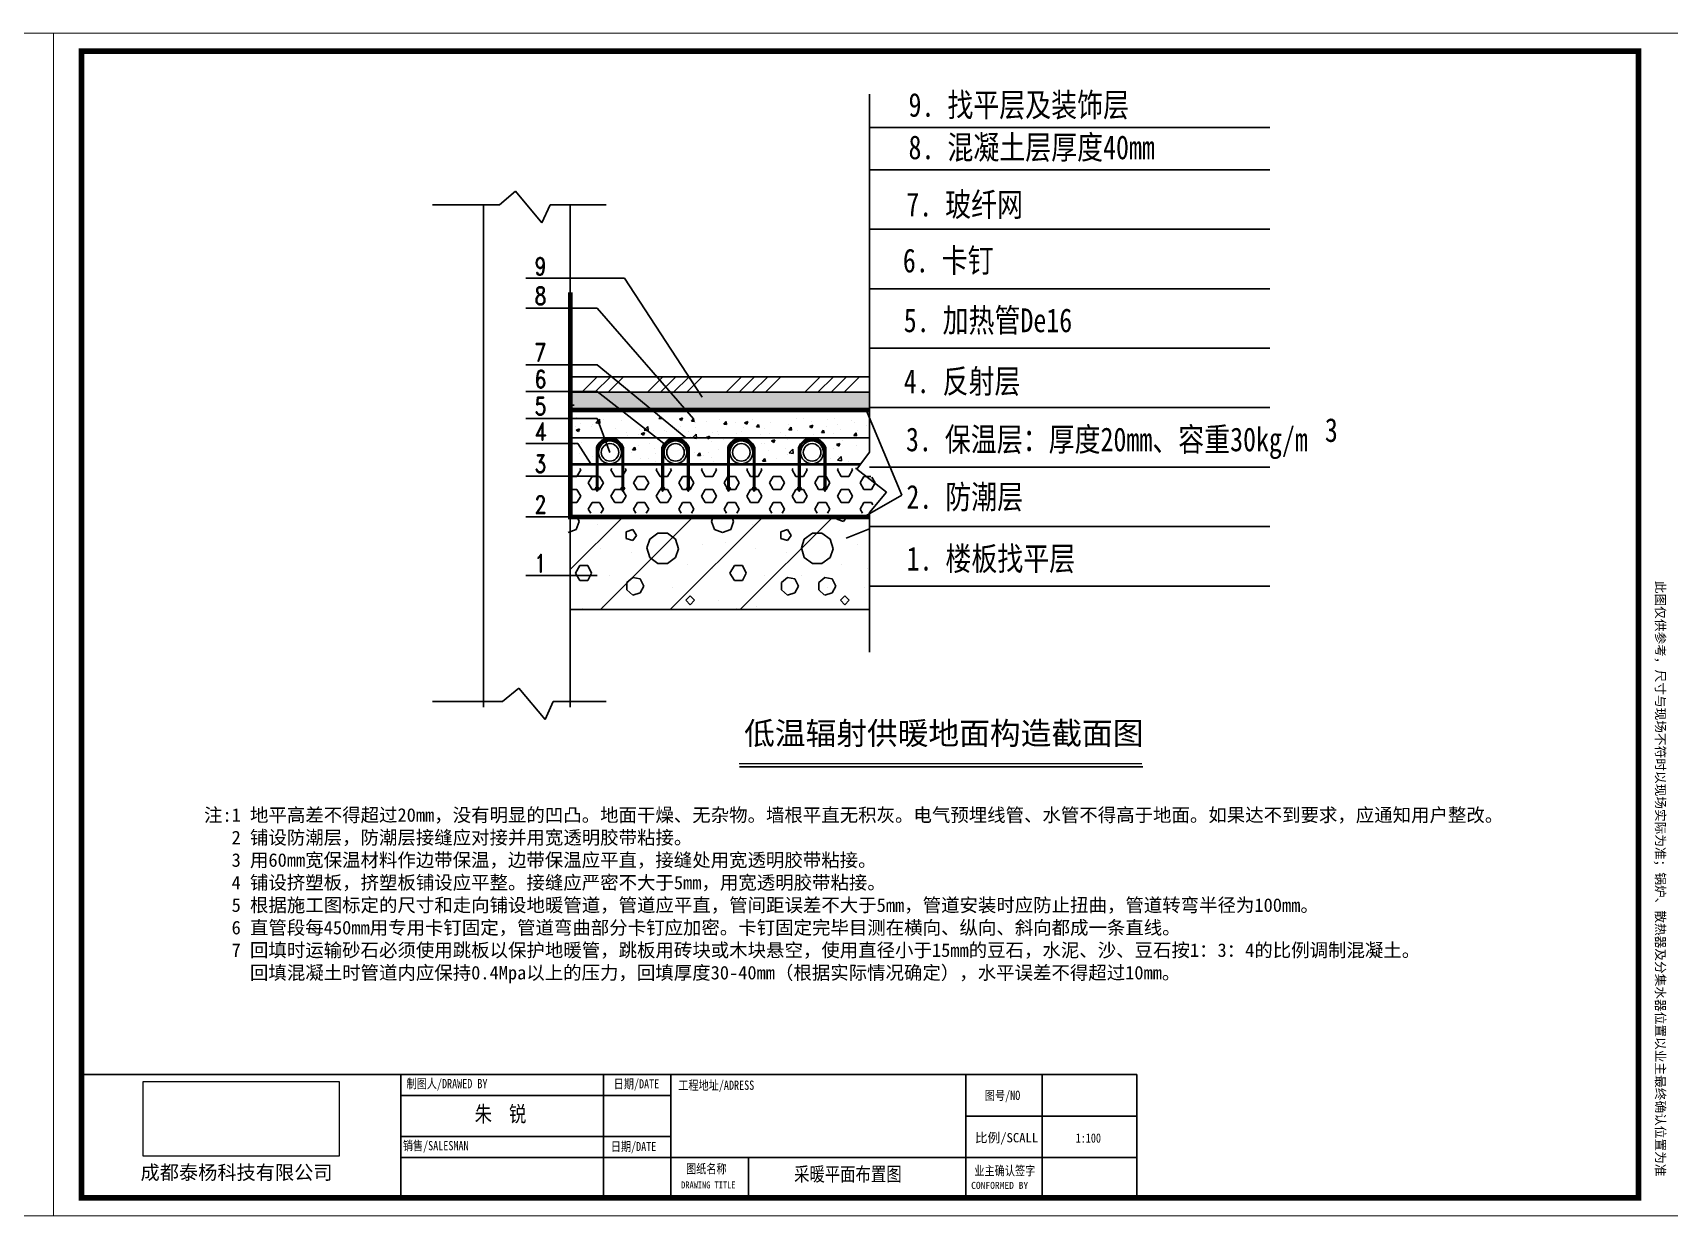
# Model space of a CAD drawing. Header units: millimetres. Extents: x -5096 to 255006, y -2833 to 77941.
# Drawn here: x 75285 to 104352, y 54050 to 75069 of the extents above; entities that cross this region are included whole.
import ezdxf

# ---------------------------------------------------------------- set-up
doc = ezdxf.new("R2010")
doc.units = ezdxf.units.MM
for name, color, linetype in [('800', 1, 'Continuous'), ('主管', 1, 'Continuous'), ('图层2', 7, 'Continuous'), ('墙体线', 8, 'Continuous')]:
    doc.layers.add(name, color=color, linetype=linetype)
doc.layers.add('填充', color=7, linetype='Continuous', lineweight=9)
doc.layers.add('暖气片', color=1, linetype='Continuous', lineweight=5)
doc.styles.add('-宋体', font='', dxfattribs={"width": 0.8})
doc.styles.add('GS-标注', font='')
doc.styles.add('HZTXT', font='romand.shx', dxfattribs={"width": 0.8, "bigfont": 'HZTXT.shx'})
doc.styles.get("Standard").update_dxf_attribs({"font": 'txt', "bigfont": 'gbcbig.shx'})
doc.styles.add('宋体', font='simhei.ttf', dxfattribs={"width": 0.8})
doc.styles.get('-宋体').set_extended_font_data('SimSun')
doc.styles.get('GS-标注').set_extended_font_data('SimSun')
picture_1 = doc.add_image_def('image1.png', size_in_pixel=(1086, 414))

# ---------------------------------------------------------------- blocks, each defined once
blk = doc.blocks.new('v b b n')
at = {"ltscale": 300}
for points in [[(850, 3525, 0.31857), (-50, 2887), (50, 2887, -0.305428), (850, 3426)], [(850, 3525), (850, 3426, -0.305428), (1650, 2887), (1750, 2887, 0.31857)], [(-50, 2887), (50, 2887), (50, 218), (-50, 218)], [(1650, 2887), (1750, 2887), (1750, 218), (1650, 218)], [(-127, 218), (127, 218), (0, 0)], [(1573, 218), (1827, 218), (1700, 0)]]:
    blk.add_hatch(color=256, dxfattribs=at).paths.add_polyline_path(points)
for p, q in [((-50, 218), (-50, 2887)), ((-50, 2887), (50, 2887)), ((50, 2887), (-50, 2887)), ((50, 218), (50, 2887)), ((1650, 2887), (1750, 2887)), ((1750, 2887), (1650, 2887)), ((1650, 218), (1650, 2866)), ((1750, 218), (1750, 2887)), ((-50, 218), (50, 218))]:
    blk.add_line(p, q, dxfattribs=at)
for points in [[(-50, 2887), (50, 2887), (50, 218), (-50, 218)], [(1650, 2887), (1750, 2887), (1750, 218), (1650, 218)], [(-127, 218), (127, 218), (0, 0), (0, 0)], [(1573, 218), (1827, 218), (1700, 0), (1700, 0)]]:
    blk.add_lwpolyline(points, close=True, dxfattribs=at)
for centre, radius, start, end in [((850, 2571), 954, 19.31874, 160.68126), ((850, 2563), 863, 22.06345, 157.93655)]:
    blk.add_arc(centre, radius, start, end, dxfattribs=at)

msp = doc.modelspace()

# ---------------------------------------------------------------- hatches: boundary and pattern name
h = msp.add_hatch()
h.set_pattern_fill('AR-CONC', color=256, scale=52.8, style=0)
h.set_pattern_definition([(50, (-26631.5, 693.6), (9619.35, -841.6), [1005.84, -11064.24]), (355, (-26632, 694), (-1860.8, 10087.8), [804.7, -8851.4]), (100.451, (-25830, 623), (7758.56, 9246.16), [854.8, -9403.15]), (46.184, (-26632, 3376), (14313, -2219.8), [1508.8, -16596.4]), (96.636, (-25439, 3191), (12535, 13064), [1282.2, -14104.7]), (351.184, (-26632, 3376), (12535, 13064), [1207, -13277.1]), (21, (-25290.4, 2705), (8005.27, -5399.6), [1005.84, -11064.24]), (326, (-25290, 2705), (3263.15, 9725.1), [804.7, -8851.4]), (71.451, (-24623, 2255), (11268.4, 4325.5), [854.8, -9403.15]), (37.5, (-26631.5, 693.6), (163.08, 4464.51), [0, -8744.1, 0, -8985.5, 0, -8884.92]), (7.5, (-26631.5, 693.6), (3528.08, 5289.53), [0, -5123.08, 0, -8542.93, 0, -3386.33]), (327.5, (-29622.2, 693.6), (7159.18, -302.48), [0, -3352.8, 0, -10460.74, 0, -13880.6]), (317.5, (-30963.3, 693.6), (7821.22, 1342.52), [0, -4358.64, 0, -6947, 0, -9857.23])])
h.paths.add_polyline_path([(84830.3, 68685), (84830.3, 68368.9), (90144.9, 68368.9), (90144.9, 68685)])
h = msp.add_hatch()
h.set_pattern_fill('AR-CONC', color=0, scale=1.056, style=0)
h.set_pattern_definition([(50, (-26631.53, 693.56), (192.38701, -16.83167), [20.1168, -221.2848]), (355, (-26631.53, 693.56), (-37.21642, 201.75581), [16.09344, -177.02784]), (100.451, (-26615.5, 692.15), (155.17128, 184.92322), [17.09664, -188.06304]), (46.1842, (-26631.53, 747.2), (286.25947, -44.3967), [30.1752, -331.9272]), (96.6356, (-26607.67, 743.5), (250.6989, 261.2814), [25.64496, -282.09456]), (351.184, (-26631.53, 747.2), (250.69926, 261.2809), [24.14016, -265.54176]), (21, (-26604.7, 733.79), (160.10531, -107.99239), [20.1168, -221.2848]), (326, (-26604.7, 733.79), (65.26294, 194.5025), [16.09344, -177.02784]), (71.4514, (-26591.36, 724.79), (225.36781, 86.51054), [17.09664, -188.06304]), (37.5, (-26631.526, 693.556), (3.261565, 89.29012), [0, -174.88205, 0, -179.71008, 0, -177.6984]), (7.5, (-26631.53, 693.56), (70.561564, 105.79069), [0, -102.46157, 0, -170.85869, 0, -67.72656]), (327.5, (-26691.34, 693.556), (143.18367, -6.049554), [0, -67.056, 0, -209.21472, 0, -277.61184]), (317.5, (-26718.16, 693.56), (156.42442, 26.85037), [0, -87.1728, 0, -138.94003, 0, -197.14464])])
h.paths.add_polyline_path([(84830.3, 68685), (84830.3, 68368.9), (90144.9, 68368.9), (90144.9, 68685)])
h = msp.add_hatch()
h.set_pattern_fill('HEX', color=0, scale=42.24, style=0)
h.set_pattern_definition([(0, (-26629.97, 986.73), (0, 232.28874), [134.112, -268.224]), (120, (-26629.97, 986.73), (-201.16795, -116.14437), [134.112, -268.224]), (60, (-26495.85, 986.73), (-201.16795, 116.14437), [134.112, -268.224])])
h.paths.add_polyline_path([(90146.5, 66534.1), (90146.5, 66615.5), (90446.6, 66976), (89992.1, 67328.7), (84831.9, 67328.7), (84831.9, 66534.1)])

# ---------------------------------------------------------------- linework, layer by layer
at = {"color": 0}
for p, q in [((90146.5, 67622.6), (90146.5, 73980.8)), ((84830.3, 68959.6), (90144.9, 68959.6)), ((84830.3, 68685), (90144.9, 68685)), ((89836, 68186.8), (89836, 68186.8)), ((89884.3, 68143.7), (89884.3, 68143.7)), ((90099.9, 68102.5), (90099.9, 68102.5)), ((89869.2, 67916), (89917.3, 67911.8)), ((89869.4, 67916), (89908.2, 67962.3)), ((89917.7, 67911), (89908.4, 67961.5)), ((89924.2, 67738.8), (89924.2, 67738.8)), ((89934, 68006.6), (89934, 68006.6)), ((89935.8, 67867.7), (89935.8, 67867.7)), ((89923.3, 67317.1), (90146.5, 67622.6)), ((89978, 67412.9), (84830.3, 67412.9)), ((89901.1, 67329.1), (89932.1, 67329.1)), ((90446.6, 66910.9), (89923.3, 67317.1)), ((90446.6, 66910.9), (90146.5, 66550.5)), ((84831.9, 66469), (90146.5, 66469)), ((84831.9, 66469), (90146.5, 66469)), ((90146.5, 66550.5), (90146.5, 64069.8)), ((89732.3, 66090.6), (90146.5, 66261.1)), ((84831.9, 64827), (90146.5, 64827))]:
    msp.add_line(p, q, dxfattribs=at)
for p, q in [((83574, 72014), (83860.8, 72253)), ((83860.8, 72253), (84327.3, 71692.9)), ((82387.6, 72014), (83574, 72014)), ((84327.3, 71692.9), (84474.4, 72014)), ((84474.4, 72014), (85471.4, 72014)), ((84931, 68070.6), (84931, 68070.6)), ((84938.4, 68012), (84994.7, 68033.6)), ((84940.3, 68235.4), (84940.3, 68235.4)), ((84978.5, 67984.9), (84994.8, 68033.5)), ((85013.2, 68136.2), (85013.2, 68136.2)), ((85210.8, 68067.3), (85210.8, 68067.3)), ((85235.7, 68110.7), (85235.7, 68110.7)), ((85286.9, 68142.9), (85349.6, 68208.2)), ((85287, 68142.5), (85358.6, 68131.4)), ((85358.5, 68131.6), (85349.6, 68208)), ((85426.4, 68192.9), (85426.4, 68192.9)), ((85640.3, 68049.2), (85640.3, 68049.2)), ((85743.9, 68177.7), (85743.9, 68177.7)), ((85945.4, 68204.2), (85945.4, 68204.2)), ((86069.9, 68031), (86069.9, 68031)), ((86145.7, 68009.7), (86208.3, 68075)), ((86217.3, 67998.4), (86208.4, 68074.9)), ((86241, 68036.9), (86241, 68036.9)), ((86406.2, 68219), (86454.3, 68214.7)), ((86406.4, 68219), (86420.9, 68236.3)), ((86454.8, 68214), (86450.7, 68236.3)), ((86654.1, 68093.5), (86654.1, 68093.5)), ((86748.1, 68020.3), (86748.1, 68020.3)), ((86770.9, 68207.1), (86827.2, 68228.7)), ((86770.9, 68206.9), (86810.9, 68179.9)), ((86784.2, 68077.5), (86784.2, 68077.5)), ((86811, 68180), (86827.3, 68228.6)), ((86983.4, 68168.5), (87031.5, 68164.3)), ((86983.6, 68168.5), (87022.4, 68214.7)), ((87031.9, 68163.5), (87022.6, 68214)), ((87052.8, 68060.5), (87052.8, 68060.5)), ((87060.6, 68145), (87060.6, 68145)), ((87253.5, 68158), (87253.5, 68158)), ((87478.5, 68205.4), (87478.5, 68205.4)), ((87560.6, 68118), (87608.7, 68113.8)), ((87560.7, 68118), (87599.5, 68164.2)), ((87561, 68127.4), (87561, 68127.4)), ((87609.1, 68113), (87599.8, 68163.5)), ((87762.5, 68153.9), (87762.5, 68153.9)), ((87915.5, 68061.9), (87915.5, 68061.9)), ((87927.3, 68142.6), (87983.6, 68164.3)), ((87927.3, 68142.5), (87967.4, 68115.5)), ((87967.4, 68115.5), (87983.7, 68164.2)), ((88067.2, 68194), (88067.2, 68194)), ((88137.7, 68067.5), (88185.8, 68063.3)), ((88137.9, 68067.5), (88176.7, 68113.8)), ((88186.3, 68062.5), (88177, 68113)), ((88288.3, 68045.7), (88288.3, 68045.7)), ((88384.8, 68142.5), (88384.8, 68142.5)), ((88706.3, 68106), (88706.3, 68106)), ((88715.1, 68017), (88753.8, 68063.3)), ((88763.4, 68012), (88754.1, 68062.5)), ((88854.1, 68223), (88854.1, 68223)), ((88976.9, 68223.1), (88976.9, 68223.1)), ((89083.7, 68078.2), (89140.1, 68099.8)), ((89083.7, 68078), (89123.8, 68051)), ((89119.4, 68162.7), (89119.4, 68162.7)), ((89123.8, 68051.1), (89140.1, 68099.7)), ((89378.1, 68077.1), (89378.1, 68077.1)), ((89406.5, 68204.9), (89406.5, 68204.9)), ((89525.8, 68214.2), (89525.8, 68214.2)), ((89579.5, 68103.6), (89579.5, 68103.6)), ((89630.7, 68022), (89630.7, 68022)), ((84835, 67760.2), (84830.3, 67785.5)), ((84830.3, 67761.3), (84834.5, 67761)), ((84907.1, 67755.3), (84907.1, 67755.3)), ((84938.4, 68011.8), (84978.4, 67984.8)), ((85003.5, 67868.4), (85003.5, 67868.4)), ((85024, 67793.4), (85024, 67793.4)), ((85416.6, 67925), (85416.6, 67925)), ((85733.7, 67886.8), (85733.7, 67886.8)), ((85823, 67976.5), (85823, 67976.5)), ((85845.6, 67916.4), (85845.6, 67916.4)), ((86038.4, 67926.9), (86038.4, 67926.9)), ((86038.4, 67739.7), (86038.4, 67739.7)), ((86094.8, 67947.5), (86151.1, 67969.2)), ((86094.8, 67947.4), (86134.8, 67920.4)), ((86134.9, 67920.4), (86151.2, 67969.1)), ((86145.8, 68009.3), (86217.4, 67998.2)), ((86231.2, 67769), (86231.2, 67769)), ((86314.9, 67996.9), (86314.9, 67996.9)), ((86499.4, 68012.9), (86499.4, 68012.9)), ((86546.6, 67993.8), (86546.6, 67993.8)), ((86929, 67994.7), (86929, 67994.7)), ((86977, 67900.8), (86977, 67900.8)), ((87004.4, 67876.5), (87067.1, 67941.8)), ((87004.6, 67876.1), (87076.2, 67865)), ((87050.8, 67877.2), (87050.8, 67877.2)), ((87076, 67865.2), (87067.2, 67941.7)), ((87251.2, 67883.1), (87307.5, 67904.7)), ((87251.2, 67883), (87291.3, 67856)), ((87291.3, 67856), (87307.6, 67904.6)), ((87349.3, 67810), (87349.3, 67810)), ((87358.5, 67976.6), (87358.5, 67976.6)), ((87446.3, 67981.4), (87446.3, 67981.4)), ((87468.7, 67937.5), (87468.7, 67937.5)), ((87550.8, 67836.5), (87550.8, 67836.5)), ((87788.1, 67958.5), (87788.1, 67958.5)), ((87881.9, 67994.2), (87881.9, 67994.2)), ((88217.6, 67940.3), (88217.6, 67940.3)), ((88222.8, 67780.3), (88222.8, 67780.3)), ((88278.5, 67777.8), (88278.5, 67777.8)), ((88363.7, 67943.5), (88363.7, 67943.5)), ((88407.6, 67818.7), (88464, 67840.3)), ((88407.6, 67818.5), (88447.7, 67791.5)), ((88447.7, 67791.6), (88464, 67840.2)), ((88565.2, 67970.1), (88565.2, 67970.1)), ((88647.2, 67922.2), (88647.2, 67922.2)), ((88692.1, 67860.9), (88692.1, 67860.9)), ((88696.5, 67838.1), (88696.5, 67838.1)), ((88714.9, 68017), (88763, 68012.8)), ((88869.9, 68010.2), (88869.9, 68010.2)), ((89161.4, 67941.4), (89161.4, 67941.4)), ((89292, 67966.5), (89340.1, 67962.3)), ((89292.2, 67966.5), (89331, 68012.8)), ((89340.6, 67961.5), (89331.3, 68012)), ((89506.3, 67885.9), (89506.3, 67885.9)), ((89516.1, 67946.3), (89516.1, 67946.3)), ((89564, 67754.2), (89620.4, 67775.8)), ((89564.1, 67754.1), (89604.1, 67727.1)), ((89604.1, 67727.1), (89620.5, 67775.7)), ((89672.6, 67826.4), (89672.6, 67826.4)), ((84993.7, 67600.5), (84993.7, 67600.5)), ((85054.1, 67656.2), (85054.1, 67656.2)), ((85099.9, 67578.6), (85099.9, 67578.6)), ((85223.7, 67548.1), (85223.7, 67548.1)), ((85913.2, 67619.9), (85913.2, 67619.9)), ((85940.7, 67664.2), (85988.8, 67660)), ((85940.9, 67664.2), (85979.7, 67710.5)), ((85989.3, 67659.2), (85980, 67709.7)), ((86082.8, 67511.8), (86082.8, 67511.8)), ((86221.4, 67501.1), (86221.4, 67501.1)), ((86334.9, 67676.5), (86334.9, 67676.5)), ((86342.7, 67601.7), (86342.7, 67601.7)), ((86345.8, 67458.1), (86345.8, 67458.1)), ((87041, 67609.3), (87041, 67609.3)), ((87095.1, 67563.2), (87143.2, 67559)), ((87095.2, 67563.2), (87134, 67609.5)), ((87143.6, 67558.2), (87134.3, 67608.7)), ((87137.6, 67492.6), (87137.6, 67492.6)), ((87201.8, 67565.4), (87201.8, 67565.4)), ((87284.3, 67619.2), (87284.3, 67619.2)), ((87339.1, 67519.2), (87339.1, 67519.2)), ((87371.5, 67457.3), (87371.5, 67457.3)), ((87458.9, 67669.6), (87458.9, 67669.6)), ((88249.4, 67462.2), (88297.5, 67458)), ((88249.5, 67462.3), (88288.3, 67508.5)), ((88268.7, 67509.9), (88268.7, 67509.9)), ((88297.9, 67457.2), (88288.6, 67507.7)), ((88353.5, 67652.7), (88353.5, 67652.7)), ((88490.5, 67511), (88490.5, 67511)), ((88658.2, 67692.8), (88658.2, 67692.8)), ((88686.7, 67570.3), (88686.7, 67570.3)), ((88722, 67610.1), (88784.7, 67675.4)), ((88722.1, 67609.8), (88793.7, 67598.7)), ((88793.6, 67598.9), (88784.7, 67675.3)), ((89460.9, 67509), (89460.9, 67509)), ((89506.3, 67678.4), (89506.3, 67678.4)), ((89580.8, 67476.9), (89643.5, 67542.3)), ((89580.9, 67476.6), (89652.5, 67465.5)), ((89597.4, 67541.8), (89597.4, 67541.8)), ((89652.4, 67465.7), (89643.5, 67542.1)), ((89779.1, 67456.5), (89779.1, 67456.5)), ((84830.3, 67412.9), (84830.3, 67263.7)), ((84830.3, 67263.7), (84831.9, 66469)), ((88230.6, 67421), (88230.6, 67421)), ((83631.3, 63192.5), (83918.2, 63431.5)), ((83918.2, 63431.5), (84384.7, 62871.4)), ((82387.6, 63192.5), (83631.3, 63192.5)), ((84384.7, 62871.4), (84531.7, 63192.5)), ((84531.7, 63192.5), (85471.4, 63192.5))]:
    msp.add_line(p, q)
at = {"linetype": 'Continuous'}
for p, q in [((83294.3, 72014), (83294.3, 63093.2)), ((84831.9, 72014), (84831.9, 63093.2)), ((85037.3, 68685), (85311.8, 68959.6)), ((85270.2, 68685), (85544.8, 68959.6)), ((85503.2, 68685), (85777.8, 68959.6)), ((86202.1, 68685), (86476.7, 68959.6)), ((86435.1, 68685), (86709.7, 68959.6)), ((86668.1, 68685), (86942.6, 68959.6)), ((86901, 68685), (87175.6, 68959.6)), ((87600, 68685), (87874.5, 68959.6)), ((87832.9, 68685), (88107.5, 68959.6)), ((88065.9, 68685), (88340.5, 68959.6)), ((88298.9, 68685), (88573.4, 68959.6)), ((88997.8, 68685), (89272.4, 68959.6)), ((89230.8, 68685), (89505.3, 68959.6)), ((89463.7, 68685), (89738.3, 68959.6)), ((84831.9, 65534), (85772.2, 66474.4)), ((84936.9, 66245), (84989.1, 66388.9)), ((84988.9, 66389), (84957.9, 66474.4)), ((85317.4, 66337.3), (85317.4, 66337.3)), ((85367.4, 64827), (87014.7, 66474.4)), ((86609.9, 64827), (88257.2, 66474.4)), ((87394.6, 66245.2), (87342.3, 66389)), ((87342.5, 66388.9), (87373.6, 66474.4)), ((87682.5, 66245), (87734.7, 66388.9)), ((87734.5, 66389), (87703.5, 66474.4)), ((87852.4, 64827), (89499.8, 66474.4)), ((88063, 66337.3), (88063, 66337.3)), ((89565.2, 66428.2), (89565.2, 66474.4)), ((89682.8, 66388.9), (89565.2, 66428.1)), ((89682.9, 66388.9), (89746.9, 66474.4)), ((84793.1, 66192.8), (84936.9, 66245.1)), ((85825.9, 66205.9), (85943.6, 66245.1)), ((85825.9, 66088.3), (85825.9, 66205.9)), ((85943.6, 66049), (85825.9, 66088.2)), ((86008.9, 66140.5), (85943.5, 66245.1)), ((85943.6, 66049), (86009, 66140.5)), ((86192, 65918.2), (86244.3, 66075.1)), ((86244.1, 66075), (86387.9, 66179.6)), ((86558.1, 66179.8), (86388.1, 66179.8)), ((86701.4, 66075.4), (86557.6, 66180)), ((86754.1, 65905.2), (86701.8, 66075.2)), ((87538.6, 66192.8), (87394.8, 66245.1)), ((87538.7, 66192.8), (87682.5, 66245.1)), ((87596.2, 66021.6), (87596.2, 66021.6)), ((88571.5, 66205.9), (88689.2, 66245.1)), ((88571.5, 66088.3), (88571.5, 66205.9)), ((88689.2, 66049), (88571.5, 66088.2)), ((88754.5, 66140.5), (88689.1, 66245.1)), ((88689.2, 66049), (88754.6, 66140.5)), ((88937.6, 65918.2), (88989.9, 66075.1)), ((88989.7, 66075), (89133.5, 66179.6)), ((89303.7, 66179.8), (89133.7, 66179.8)), ((89447, 66075.5), (89303.2, 66180)), ((89499.7, 65905.2), (89447.4, 66075.2)), ((85372.3, 65911.7), (85372.3, 65911.7)), ((85921.4, 65829.4), (85921.4, 65829.4)), ((86244.2, 65748.4), (86191.9, 65918.3)), ((86387.6, 65644), (86243.8, 65748.6)), ((86557.9, 65643.6), (86701.7, 65748.2)), ((86701.9, 65748.3), (86754.2, 65905.2)), ((87184.4, 65980.4), (87184.4, 65980.4)), ((88117.9, 65911.7), (88117.9, 65911.7)), ((88667, 65829.4), (88667, 65829.4)), ((88989.8, 65748.4), (88937.5, 65918.3)), ((89133.2, 65644), (88989.4, 65748.6)), ((89303.5, 65643.6), (89447.3, 65748.2)), ((89447.5, 65748.3), (89499.8, 65905.2)), ((85002.1, 65343), (84923.6, 65473.8)), ((84923.8, 65473.7), (85002.2, 65604.4)), ((85146.1, 65604.5), (85002.3, 65604.5)), ((85211.4, 65473.8), (85146.1, 65604.5)), ((85146.1, 65343), (85211.4, 65473.7)), ((85537, 65431.3), (85537, 65431.3)), ((86388.1, 65643.7), (86558.1, 65643.7)), ((86909.8, 65623.5), (86909.8, 65623.5)), ((87362.8, 65554.8), (87362.8, 65554.8)), ((87747.7, 65343), (87669.2, 65473.8)), ((87669.4, 65473.7), (87747.8, 65604.4)), ((87891.7, 65604.5), (87747.9, 65604.5)), ((87957, 65473.8), (87891.7, 65604.5)), ((87891.7, 65343), (87957, 65473.7)), ((88282.6, 65431.3), (88282.6, 65431.3)), ((88945.3, 65431.3), (88945.3, 65431.3)), ((89133.7, 65643.7), (89303.7, 65643.7)), ((89655.4, 65623.5), (89655.4, 65623.5)), ((85002.3, 65343), (85146.1, 65343)), ((85942.5, 65082.4), (85837.9, 65173.9)), ((85838.5, 65303.3), (85943.1, 65394.9)), ((85839, 65173.1), (85839, 65303.8)), ((86074.1, 65369.2), (85943.3, 65395.3)), ((85943.6, 65081.5), (86074.4, 65120.7)), ((86139.7, 65238.4), (86074.3, 65369.2)), ((86074.3, 65120.7), (86139.7, 65238.4)), ((86649, 65211.6), (86649, 65211.6)), ((87747.9, 65343), (87891.7, 65343)), ((88688.1, 65082.4), (88583.5, 65173.9)), ((88584.1, 65303.3), (88688.7, 65394.8)), ((88584.6, 65173.1), (88584.6, 65303.8)), ((88819.7, 65369.2), (88688.9, 65395.3)), ((88689.2, 65081.5), (88820, 65120.7)), ((88885.3, 65238.4), (88819.9, 65369.2)), ((88819.9, 65120.7), (88885.3, 65238.4)), ((89350.8, 65082.4), (89246.2, 65173.9)), ((89246.8, 65303.3), (89351.3, 65394.9)), ((89247.3, 65173.1), (89247.3, 65303.8)), ((89482.3, 65369.2), (89351.6, 65395.3)), ((89351.9, 65081.5), (89482.6, 65120.7)), ((89394.6, 65211.6), (89394.6, 65211.6)), ((89548, 65238.4), (89482.6, 65369.2)), ((89482.6, 65120.7), (89548, 65238.4)), ((85042.8, 64841), (85042.8, 64841)), ((85399.7, 64882.1), (85399.7, 64882.1)), ((86963.4, 64911.5), (86884.9, 64990)), ((86885, 64990), (86963.4, 65068.4)), ((87041.8, 64990), (86963.4, 65068.4)), ((86963.4, 64911.6), (87041.9, 64990)), ((87472.7, 64978.2), (87472.7, 64978.2)), ((87788.4, 64841), (87788.4, 64841)), ((88145.3, 64882.1), (88145.3, 64882.1)), ((89709, 64911.5), (89630.5, 64990)), ((89630.6, 64990), (89709, 65068.4)), ((89787.4, 64990), (89709, 65068.4)), ((89709, 64911.6), (89787.5, 64990))]:
    msp.add_line(p, q, dxfattribs=at)
at = {"linetype": 'ByBlock', "ltscale": 10}
for p, q in [((85798.7, 70707.7), (84041.8, 70707.7)), ((87173.1, 68597.9), (85798.7, 70707.7)), ((85308.4, 70178.1), (84045.1, 70178.1)), ((85308.4, 70178.1), (87022.6, 68214)), ((85308.4, 69173.7), (84045.1, 69173.7)), ((85308.4, 69173.7), (86884.9, 67871.8)), ((85308.4, 68698), (84045.1, 68698)), ((85308.4, 68698), (86519.2, 67757.1)), ((85308.4, 68218.6), (84045.1, 68218.6)), ((85308.4, 68218.6), (85537.6, 67615.9)), ((84965.1, 67772.4), (84045.1, 67772.4)), ((84965.1, 67772.4), (85195.2, 67412.9)), ((85308.4, 67195.9), (84045.1, 67195.9)), ((85308.4, 66470.9), (84045.1, 66470.9)), ((85308.4, 65431.3), (84045.1, 65431.3))]:
    msp.add_line(p, q, dxfattribs=at)
at = {"color": 0, "linetype": 'Continuous'}
for p, q in [((89696.7, 68685), (89971.3, 68959.6)), ((90144.9, 68368.9), (84831.9, 68368.9)), ((85111, 68369.5), (90144.9, 68369.5)), ((89930, 65980.4), (89930, 65980.4)), ((90108.4, 65554.8), (90108.4, 65554.8)), ((90057.2, 65211.6), (90057.2, 65211.6))]:
    msp.add_line(p, q, dxfattribs=at)
at = {"color": 0, "lineweight": 30}
for p, q in [((84828.7, 67403.1), (89986.1, 67403.1)), ((84830.3, 67412.9), (89993.3, 67412.9))]:
    msp.add_line(p, q, dxfattribs=at)
at = {"color": 0}
for points, const_width in [([(103807.7, 74741.4), (103807.7, 54377.5), (76152.3, 54377.5), (76152.3, 74741.4), (103807.7, 74741.4)], 100), ([(90146.5, 66469), (84831.9, 66469), (84831.9, 70455.9)], 84.5), ([(84831.9, 68368.9), (90146.5, 68368.9)], 84.5), ([(90146.5, 66469), (84831.9, 66469)], 84.5)]:
    msp.add_lwpolyline(points, dxfattribs=dict(at, const_width=const_width))
for centre, radius in [((85537.6, 67615.9), 203), ((85537.6, 67615.9), 155.8), ((86700.9, 67615.9), 203), ((86700.9, 67615.9), 155.8), ((87870.4, 67615.9), 203), ((87870.4, 67615.9), 155.8), ((89127.8, 67615.9), 203), ((89127.8, 67615.9), 155.8)]:
    msp.add_circle(centre, radius)
at = {"layer": '800', "color": 0, "linetype": 'Continuous'}
for p, q in [((90146.5, 73388.7), (97256.2, 73388.7)), ((90146.5, 72635), (97256.2, 72635)), ((90146.5, 72635), (97256.2, 72635)), ((90146.5, 71579), (97256.2, 71579)), ((90146.5, 70523), (97256.2, 70523)), ((90146.5, 69467), (97256.2, 69467)), ((90083.2, 68381.5), (90721.2, 66858.7)), ((90146.5, 68411), (97256.2, 68411)), ((90146.5, 67355), (97256.2, 67355)), ((90721.2, 66858.7), (90029, 66459.1)), ((90146.5, 66299), (97256.2, 66299)), ((90146.5, 65243), (97256.2, 65243))]:
    msp.add_line(p, q, dxfattribs=at)
at = {"layer": '主管', "color": 0}
msp.add_line((84831.9, 67871.8), (90146.5, 67871.8), dxfattribs=at)
at = {"layer": '图层2', "color": 0}
msp.add_line((87836.6, 62029.4), (95003.7, 62029.4), dxfattribs=at)
at = {"layer": '图层2', "color": 0, "const_width": 26.4}
msp.add_lwpolyline([(87832.4, 62089.1), (94988.7, 62089.1)], dxfattribs=at)
at = {"layer": '填充', "color": 0, "const_width": 19.1}
for points in [[(45952.3, 75059.5), (75652.3, 75059.5), (75652.3, 54059.5), (45952.3, 54059.5)], [(75652.3, 75059.5), (105352.3, 75059.5), (105352.3, 54059.5), (75652.3, 54059.5)]]:
    msp.add_lwpolyline(points, close=True, dxfattribs=at)
at = {"layer": '墙体线', "color": 8}
for p, q in [((76152.3, 56566.3), (94893.2, 56566.3)), ((81826.2, 56566.3), (81826.2, 54360.1)), ((85420.9, 56566.3), (85420.9, 54366.3)), ((86620.9, 56566.3), (86620.9, 54366.3)), ((91860.1, 56566.3), (91860.1, 54359.3)), ((93213.7, 56566.3), (93213.7, 54390.6)), ((94893.2, 56566.3), (94893.2, 54366.3)), ((81826.2, 56196.3), (86620.9, 56196.3)), ((91860.1, 55825), (94893.2, 55825)), ((81826.2, 55466.3), (86620.9, 55466.3)), ((81826.2, 55096.3), (86621, 55096.3)), ((86621, 55096.3), (94893.2, 55096.3)), ((87999.5, 55096.3), (87999.5, 54366.8))]:
    msp.add_line(p, q, dxfattribs=at)

# ---------------------------------------------------------------- block references
at = {"xscale": 0.2683296000468545, "yscale": 0.2683296000468545, "zscale": 0.2683295999978701}
for p in [(85309.5, 66925.9), (86472.9, 66925.9), (87642.3, 66925.9), (88899.7, 66925.9)]:
    msp.add_blockref('v b b n', p, dxfattribs=at)

# ---------------------------------------------------------------- texts
at = {"attachment_point": 1}
for s, insert, char_height, width in [('{\\fKaiTi_GB2312|b0|i0|c134|p49;低温辐射供暖地面构造截面图}', (87920.6, 62827.9), 400, 7803.039), ('{\\fSimHei|b0|i0|c134|p2;注\\fKaiTi_GB2312|b0|i0|c134|p49;:1 \\fSimHei|b0|i0|c134|p2;地平高差不得超过\\fKaiTi_GB2312|b0|i0|c134|p49;20mm\\fSimHei|b0|i0|c134|p2;，没有明显的凹凸。地面干燥、无杂物。墙根平直无积灰。电气预埋线管、水管不得高于地面。如果达不到要求，应通知用户整改。\\fKaiTi_GB2312|b0|i0|c134|p49;\\P   2 \\fSimHei|b0|i0|c134|p2;铺设防潮层，防潮层接缝应对接并用宽透明胶带粘接。\\fKaiTi_GB2312|b0|i0|c134|p49;\\P   3 \\fSimHei|b0|i0|c134|p2;用\\fKaiTi_GB2312|b0|i0|c134|p49;60mm\\fSimHei|b0|i0|c134|p2;宽保温材料作边带保温，边带保温应平直，接缝处用宽透明胶带粘接。\\fKaiTi_GB2312|b0|i0|c134|p49;\\P   4 \\fSimHei|b0|i0|c134|p2;铺设挤塑板，挤塑板铺设应平整。接缝应严密不大于\\fKaiTi_GB2312|b0|i0|c134|p49;5mm\\fSimHei|b0|i0|c134|p2;，用宽透明胶带粘接。\\fKaiTi_GB2312|b0|i0|c134|p49;\\P   5 \\fSimHei|b0|i0|c134|p2;根据施工图标定的尺寸和走向铺设地暖管道，管道应平直，管间距误差不大于\\fKaiTi_GB2312|b0|i0|c134|p49;5mm\\fSimHei|b0|i0|c134|p2;，管道安装时应防止扭曲，管道转弯半径为\\fKaiTi_GB2312|b0|i0|c134|p49;100mm\\fSimHei|b0|i0|c134|p2;。\\fKaiTi_GB2312|b0|i0|c134|p49;\\P   6 \\fSimHei|b0|i0|c134|p2;直管段每\\fKaiTi_GB2312|b0|i0|c134|p49;450mm\\fSimHei|b0|i0|c134|p2;用专用卡钉固定，管道弯曲部分卡钉应加密。卡钉固定完毕目测在横向、纵向、斜向都成一条直线。\\fKaiTi_GB2312|b0|i0|c134|p49;\\P   7 \\fSimHei|b0|i0|c134|p2;回填时运输砂石必须使用跳板以保护地暖管，跳板用砖块或木块悬空，使用直径小于\\fKaiTi_GB2312|b0|i0|c134|p49;15mm\\fSimHei|b0|i0|c134|p2;的豆石，水泥、沙、豆石按\\fKaiTi_GB2312|b0|i0|c134|p49;1\\fSimHei|b0|i0|c134|p2;：\\fKaiTi_GB2312|b0|i0|c134|p49;3\\fSimHei|b0|i0|c134|p2;：\\fKaiTi_GB2312|b0|i0|c134|p49;4\\fSimHei|b0|i0|c134|p2;的比例调制混凝土。\\fKaiTi_GB2312|b0|i0|c134|p49;\\C1;\\P\\C256;     \\fSimHei|b0|i0|c134|p2;回填混凝土时管道内应保持\\fKaiTi_GB2312|b0|i0|c134|p49;0.4Mpa\\fSimHei|b0|i0|c134|p2;以上的压力，回填厚度\\fKaiTi_GB2312|b0|i0|c134|p49;30-40mm\\fSimHei|b0|i0|c134|p2;（根据实际情况确定），水平误差不得超过\\fKaiTi_GB2312|b0|i0|c134|p49;10mm\\fSimHei|b0|i0|c134|p2;。}', (78327.7, 61296.8), 240, 23645.929)]:
    msp.add_mtext(s, dxfattribs=dict(at, insert=insert, char_height=char_height, width=width))
at = {"color": 0, "ltscale": 10, "char_height": 165, "attachment_point": 1, "style": '宋体'}
for s, insert in [('{\\fSimSun|b0|i0|c134|p2; 制图人/DRAWED BY }', (81834.5, 56487.9)), ('{\\fSimSun|b0|i0|c134|p2; 日期/DATE\\P }', (85513.9, 56484.7)), ('{\\fSimSun|b0|i0|c134|p2;工程地址/ADRESS}', (86751.3, 56460.3)), ('{\\fSimSun|b0|i0|c134|p2; 图号/NO }', (92106.1, 56279.9)), ('{\\fSimSun|b0|i0|c134|p2;\\W1;比例/SCALL}', (92019.3, 55527.2)), ('{\\fSimSun|b0|i0|c134|p2;1:100}', (93810.1, 55522)), ('{\\fSimSun|b0|i0|c134|p2;销售/SALESMAN}', (81858.4, 55387.1)), ('{\\fSimSun|b0|i0|c134|p2; 日期/DATE\\P }', (85462, 55371.3))]:
    msp.add_mtext(s, dxfattribs=dict(at, insert=insert))
at = {"color": 0, "style": '-宋体'}
for s, insert, char_height, width, attachment_point in [('朱  锐', (83134.9, 56007.9), 280, 7286.855, 1), ('{\\fSimSun|b0|i0|c134|p2;图纸名称}', (87249.3, 54884.1), 165.471, 1583.895, 5), ('采暖平面布置图', (88807.9, 54924.2), 250, 7361.211, 1), ('{\\fSimSun|b0|i0|c134|p2;业主确认签字}', (92550.6, 54850.2), 165.471, 1583.895, 5), ('{\\fSimSun|b0|i0|c134|p2;DRAWING TITLE}', (86801.6, 54668.3), 124.104, 1853.924, 1), ('{\\fSimSun|b0|i0|c134|p2;\\W1;CONFORMED BY}', (91953.2, 54660.7), 124, 1853.924, 1)]:
    msp.add_mtext(s, dxfattribs=dict(at, insert=insert, char_height=char_height, width=width, attachment_point=attachment_point))
at = {"color": 0, "linetype": 'ByBlock', "ltscale": 10, "insert": (77200.3, 54953.3), "char_height": 250, "attachment_point": 1, "style": 'GS-标注'}
msp.add_mtext('成都泰杨科技有限公司', dxfattribs=at)
at = {"layer": '800', "color": 0, "linetype": 'Continuous', "width": 0.8}
for s, height, style, p in [('9. 找平层及装饰层', 422.4, '-宋体', (90840.8, 73576.9)), ('8. 混凝土层厚度40mm', 422.4, '-宋体', (90840.8, 72823.2)), ('7. 玻纤网 ', 422.4, '-宋体', (90801.2, 71807.1)), ('6. 卡钉', 422.4, '-宋体', (90739.8, 70812.6)), ('9', 316.8, 'HZTXT', (84195.3, 70763.1)), ('8', 316.8, 'HZTXT', (84195.3, 70237.7)), ('5. 加热管De16', 422.4, '-宋体', (90755.9, 69751.2)), ('7', 316.8, 'HZTXT', (84195.3, 69233.3)), ('6', 316.8, 'HZTXT', (84195.3, 68757.6)), ('4. 反射层', 422.4, '-宋体', (90755.9, 68667.5)), ('5', 316.8, 'HZTXT', (84195.3, 68278.2)), ('4', 316.8, 'HZTXT', (84195.3, 67832)), ('3. 保温层：厚度20mm、容重30kg/m          ', 422.4, '-宋体', (90795.2, 67635.6)), ('3', 422.4, '-宋体', (98235.7, 67802.1)), ('3', 316.8, 'HZTXT', (84195.3, 67255.4)), ('2. 防潮层  ', 422.4, '-宋体', (90802.5, 66615.8)), ('2', 316.8, 'HZTXT', (84195.3, 66530.5)), ('1. 楼板找平层', 422.4, '-宋体', (90805.8, 65518.3)), ('1', 316.8, 'HZTXT', (84195.3, 65490.8))]:
    msp.add_text(s, height=height, dxfattribs=dict(at, style=style)).set_placement(p)
at = {"layer": '填充', "color": 0, "insert": (104278.4, 65334.3), "char_height": 165, "width": 12285.642, "attachment_point": 1, "rotation": 270, "style": '-宋体'}
msp.add_mtext('{\\fSimSun|b0|i0|c134|p2;\\W1;此图仅供参考，尺寸与现场不符时以现场实际为准；锅炉、散热器及分集水器位置以业主最终确认位置为准}', dxfattribs=at)

# ---------------------------------------------------------------- pictures from other files: only their frames are drawn
at = {"layer": '暖气片', "color": 0}
image = msp.add_image(picture_1, insert=(77246.9, 55116.3), size_in_units=(3483.5, 1328), dxfattribs=at)
image.dxf.flags = 7

doc.saveas('drawing.dxf')
